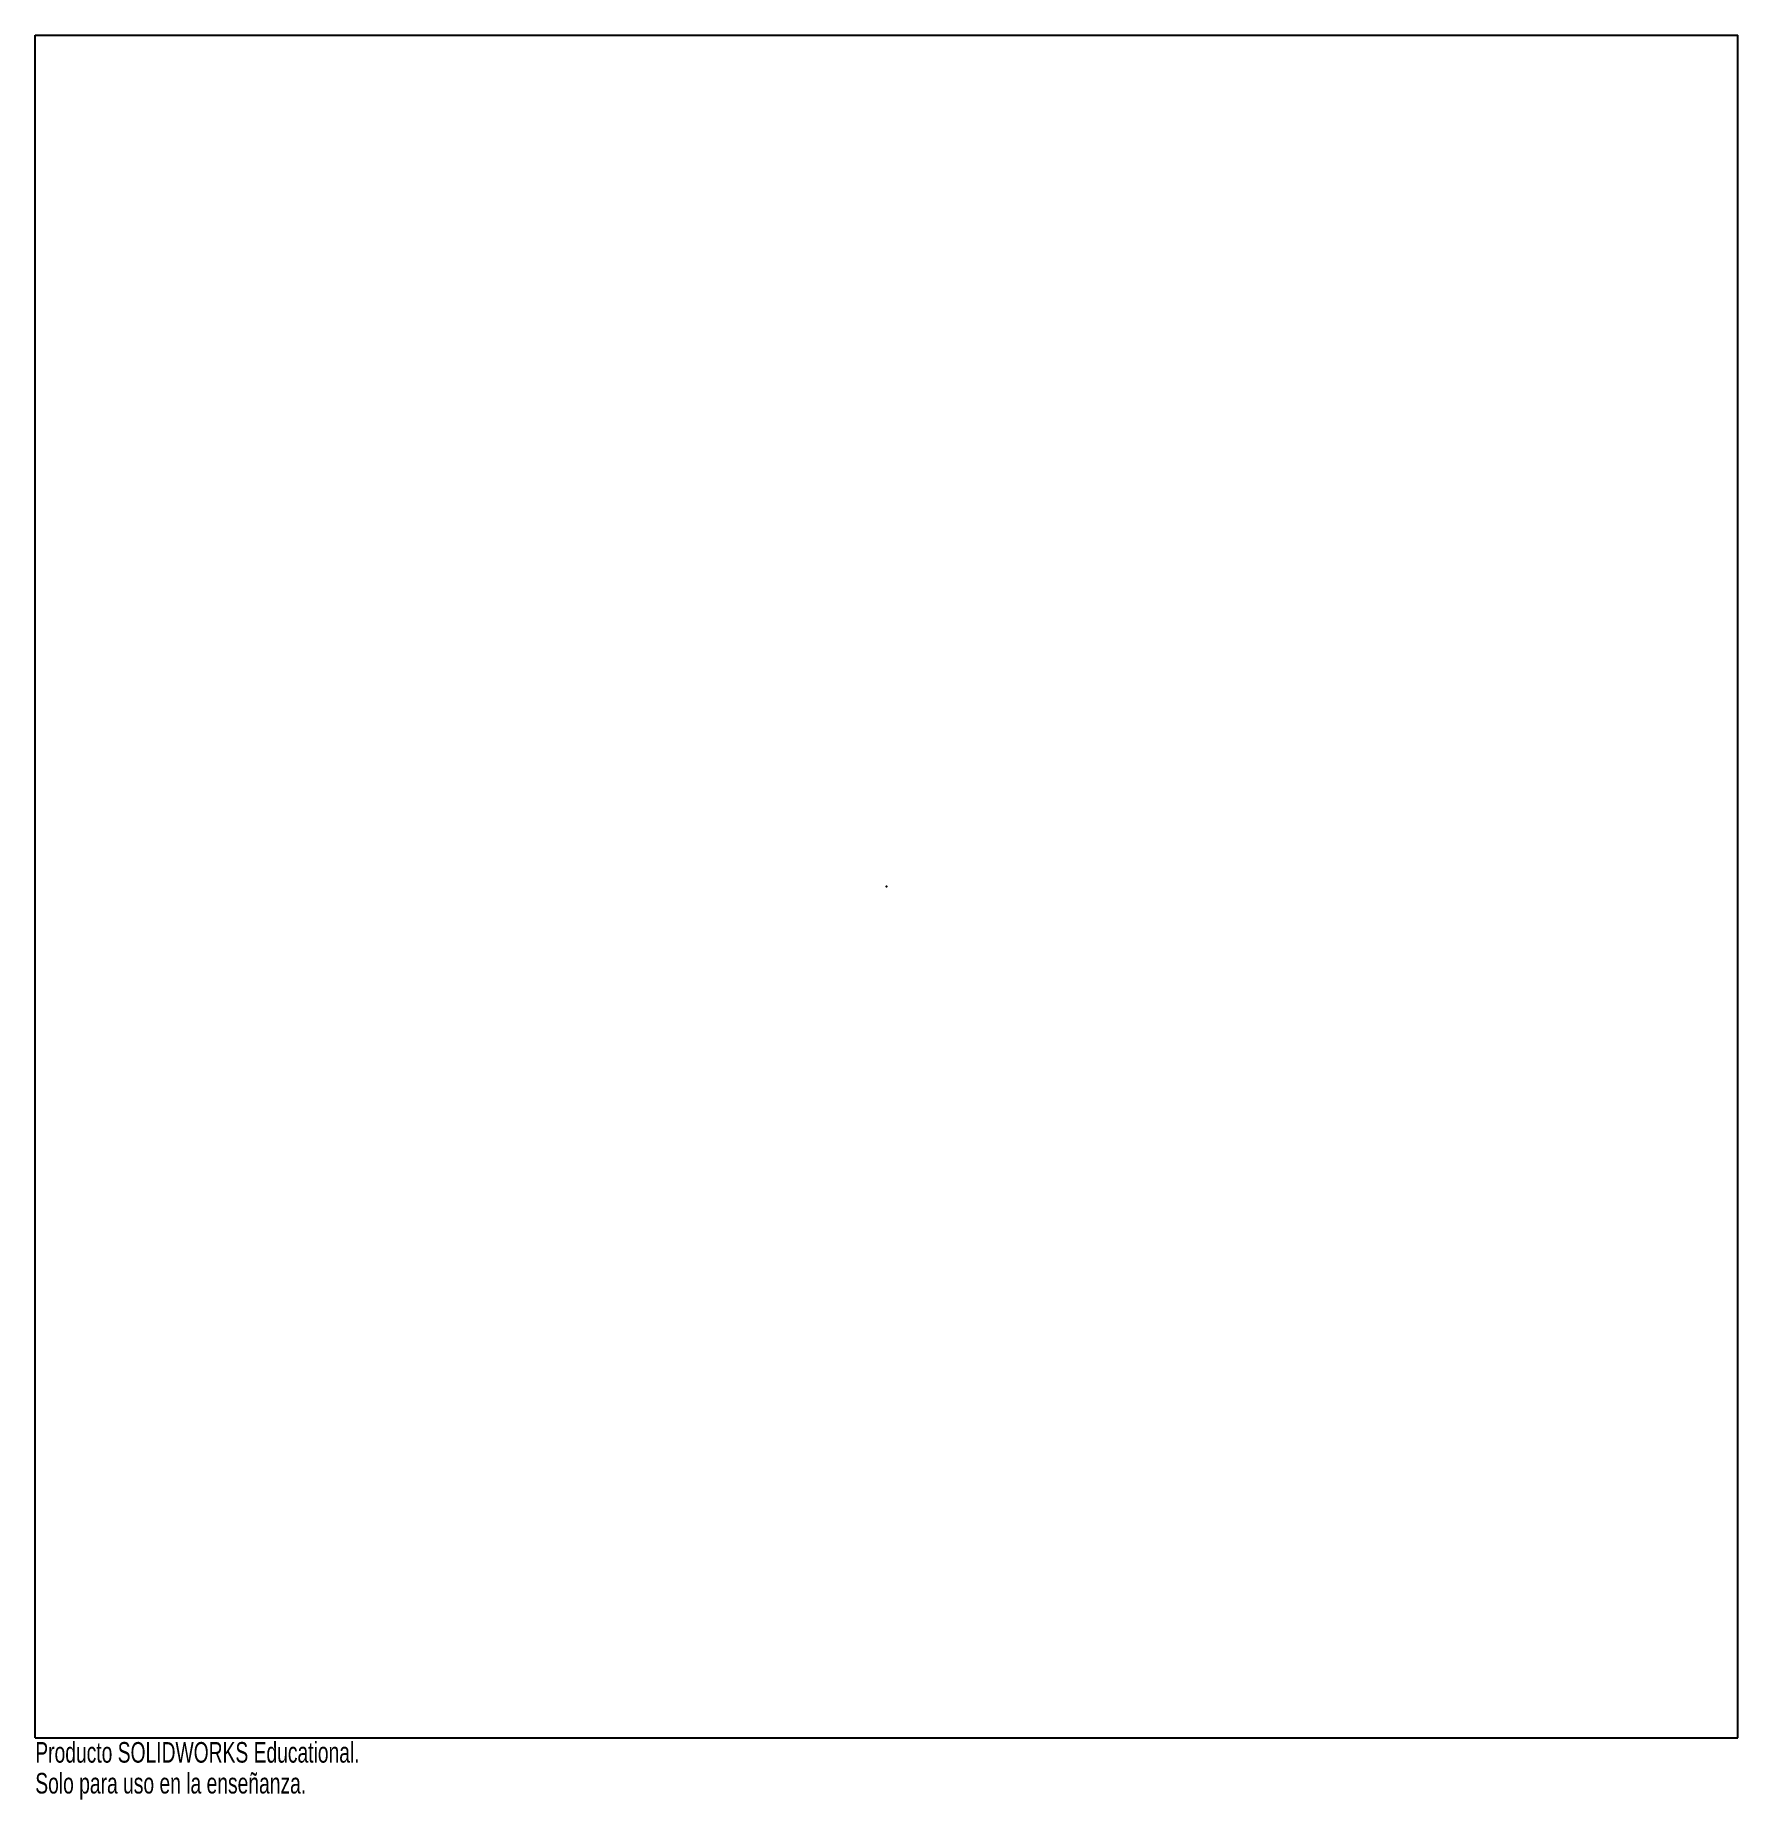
# Model space of a CAD drawing. Header units: millimetres. Extents: x -200 to 200, y -215 to 200.
import ezdxf

# ---------------------------------------------------------------- set-up
doc = ezdxf.new("R2010")
doc.units = ezdxf.units.MM
doc.header["$PDSIZE"] = -1
doc.styles.add('SLDTEXTSTYLE0', font='TXT', dxfattribs={"width": 0.7})

msp = doc.modelspace()

# ---------------------------------------------------------------- linework, layer by layer
at = {"color": 7, "linetype": 'Continuous'}
for p, q in [((-200, -200), (-200, 200)), ((-200, 200), (200, 200)), ((200, -200), (200, 200)), ((-200, -200), (200, -200))]:
    msp.add_line(p, q, dxfattribs=at)
msp.add_point((0, 0), dxfattribs=at)

# ---------------------------------------------------------------- texts
at = {"color": 7, "linetype": 'Continuous', "char_height": 4.8336, "attachment_point": 1, "style": 'SLDTEXTSTYLE0'}
for s, insert in [('Producto SOLIDWORKS Educational.', (-200, -201.02)), ('Solo para uso en la enseñanza.', (-200, -208.27))]:
    msp.add_mtext(s, dxfattribs=dict(at, insert=insert))

doc.saveas('drawing.dxf')
